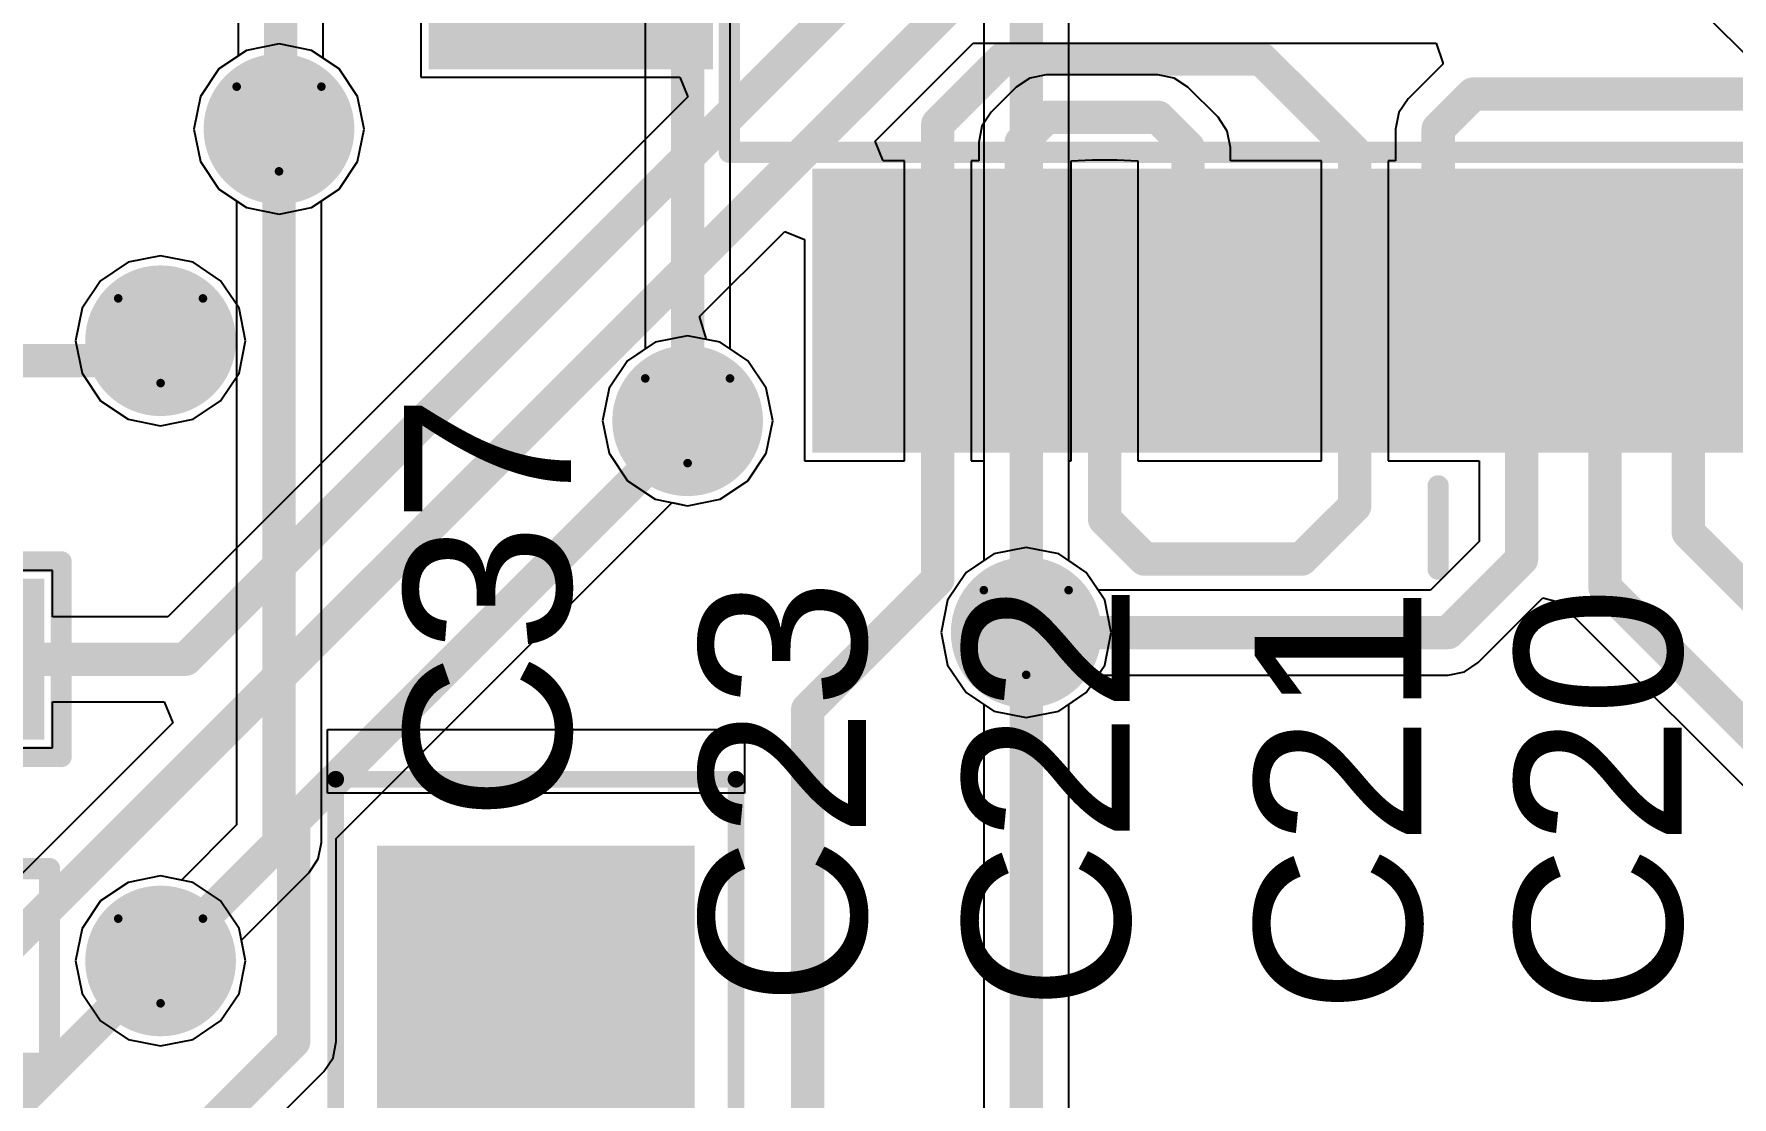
# Model space of a CAD drawing. Header units: inches. Extents: x -3 to 423, y -3 to 110.
# Drawn here: x 34.84 to 45.02, y 4.37 to 10.75 of the extents above; entities that cross this region are included whole.
import ezdxf

# ---------------------------------------------------------------- set-up
doc = ezdxf.new("R2010")
doc.units = ezdxf.units.IN
for name, color, linetype in [('Bottom Layer', 5, 'Continuous'), ('Bottom Solder', 6, 'Continuous'), ('Drill Drawing', 1, 'Continuous'), ('Mechanical 16', 56, 'Continuous'), ('Mechanical 6', 56, 'Continuous'), ('Mid Layer', 16, 'Continuous'), ('Mid Layer 2', 76, 'Continuous'), ('Top Layer', 1, 'Continuous'), ('Top Overlay', 2, 'Continuous'), ('Top Paste', 8, 'Continuous'), ('Top Solder', 216, 'Continuous'), ('Via Holes', 16, 'Continuous')]:
    doc.layers.add(name, color=color, linetype=linetype)
doc.styles.add('Arial', font='', dxfattribs={"height": 0.2})
doc.styles.get('Arial').set_extended_font_data('Arial')

msp = doc.modelspace()

# ---------------------------------------------------------------- hatches: boundary and pattern name
at = {"layer": 'Bottom Layer'}
h = msp.add_hatch(color=5, dxfattribs=at)
edge = h.paths.add_edge_path()
edge.add_arc((36.31, 10.18), 0.35, 0, 360)
h = msp.add_hatch(color=5, dxfattribs=at)
edge = h.paths.add_edge_path()
edge.add_arc((35.6, 8.91), 0.35, 0, 360)
h = msp.add_hatch(color=5, dxfattribs=at)
edge = h.paths.add_edge_path()
edge.add_arc((38.76, 8.43), 0.35, 0, 360)
h = msp.add_hatch(color=5, dxfattribs=at)
edge = h.paths.add_edge_path()
edge.add_arc((40.79, 7.16), 0.35, 0, 360)
h = msp.add_hatch(color=5, dxfattribs=at)
edge = h.paths.add_edge_path()
edge.add_arc((35.6, 5.19), 0.35, 0, 360)
at = {"layer": 'Bottom Solder'}
h = msp.add_hatch(color=6, dxfattribs=at)
edge = h.paths.add_edge_path()
edge.add_arc((36.31, 10.18), 0.452, 0, 360)
h = msp.add_hatch(color=6, dxfattribs=at)
edge = h.paths.add_edge_path()
edge.add_arc((35.6, 8.91), 0.452, 0, 360)
h = msp.add_hatch(color=6, dxfattribs=at)
edge = h.paths.add_edge_path()
edge.add_arc((38.76, 8.43), 0.452, 0, 360)
h = msp.add_hatch(color=6, dxfattribs=at)
edge = h.paths.add_edge_path()
edge.add_arc((40.79, 7.16), 0.452, 0, 360)
h = msp.add_hatch(color=6, dxfattribs=at)
edge = h.paths.add_edge_path()
edge.add_arc((35.6, 5.19), 0.452, 0, 360)
at = {"layer": 'Mid Layer'}
h = msp.add_hatch(color=16, dxfattribs=at)
edge = h.paths.add_edge_path()
edge.add_arc((36.31, 10.18), 0.35, 0, 360)
h = msp.add_hatch(color=16, dxfattribs=at)
edge = h.paths.add_edge_path()
edge.add_arc((35.6, 8.91), 0.35, 0, 360)
h = msp.add_hatch(color=16, dxfattribs=at)
edge = h.paths.add_edge_path()
edge.add_arc((38.76, 8.43), 0.35, 0, 360)
h = msp.add_hatch(color=16, dxfattribs=at)
edge = h.paths.add_edge_path()
edge.add_arc((40.79, 7.16), 0.35, 0, 360)
h = msp.add_hatch(color=16, dxfattribs=at)
edge = h.paths.add_edge_path()
edge.add_arc((35.6, 5.19), 0.35, 0, 360)
at = {"layer": 'Mid Layer 2'}
h = msp.add_hatch(color=76, dxfattribs=at)
edge = h.paths.add_edge_path()
edge.add_arc((36.31, 10.18), 0.35, 0, 360)
h = msp.add_hatch(color=76, dxfattribs=at)
edge = h.paths.add_edge_path()
edge.add_arc((35.6, 8.91), 0.35, 0, 360)
h = msp.add_hatch(color=76, dxfattribs=at)
edge = h.paths.add_edge_path()
edge.add_arc((38.76, 8.43), 0.35, 0, 360)
h = msp.add_hatch(color=76, dxfattribs=at)
edge = h.paths.add_edge_path()
edge.add_arc((40.79, 7.16), 0.35, 0, 360)
h = msp.add_hatch(color=76, dxfattribs=at)
edge = h.paths.add_edge_path()
edge.add_arc((35.6, 5.19), 0.35, 0, 360)
at = {"layer": 'Top Layer'}
for points in [[(37.31, 10.94), (38.81, 10.94), (38.81, 10.64), (37.31, 10.64)], [(39.61, 8.34), (39.61, 9.84), (39.91, 9.84), (39.91, 8.34)], [(40.11, 8.34), (40.11, 9.84), (40.41, 9.84), (40.41, 8.34)], [(40.61, 8.34), (40.61, 9.84), (40.91, 9.84), (40.91, 8.34)], [(41.11, 8.34), (41.11, 9.84), (41.41, 9.84), (41.41, 8.34)], [(41.61, 8.34), (41.61, 9.84), (41.91, 9.84), (41.91, 8.34)], [(42.11, 8.34), (42.11, 9.84), (42.41, 9.84), (42.41, 8.34)], [(42.61, 8.34), (42.61, 9.84), (42.91, 9.84), (42.91, 8.34)], [(43.11, 8.34), (43.11, 9.84), (43.41, 9.84), (43.41, 8.34)], [(43.61, 8.34), (43.61, 9.84), (43.91, 9.84), (43.91, 8.34)], [(44.11, 8.34), (44.11, 9.84), (44.41, 9.84), (44.41, 8.34)], [(44.61, 8.34), (44.61, 9.84), (44.91, 9.84), (44.91, 8.34)], [(37, 4.38), (37, 5.78), (38.7, 5.78), (38.7, 4.38)]]:
    msp.add_hatch(color=1, dxfattribs=at).paths.add_polyline_path(points)
h = msp.add_hatch(color=1, dxfattribs=at)
edge = h.paths.add_edge_path()
edge.add_arc((36.31, 10.18), 0.35, 0, 360)
h = msp.add_hatch(color=1, dxfattribs=at)
edge = h.paths.add_edge_path()
edge.add_arc((35.6, 8.91), 0.35, 0, 360)
h = msp.add_hatch(color=1, dxfattribs=at)
edge = h.paths.add_edge_path()
edge.add_arc((38.76, 8.43), 0.35, 0, 360)
h = msp.add_hatch(color=1, dxfattribs=at)
edge = h.paths.add_edge_path()
edge.add_arc((40.79, 7.16), 0.35, 0, 360)
h = msp.add_hatch(color=1, dxfattribs=at)
edge = h.paths.add_edge_path()
edge.add_arc((35.6, 5.19), 0.35, 0, 360)
at = {"layer": 'Top Paste'}
for points in [[(37.31, 10.94), (38.81, 10.94), (38.81, 10.64), (37.31, 10.64)], [(39.61, 8.34), (39.61, 9.84), (39.91, 9.84), (39.91, 8.34)], [(40.11, 8.34), (40.11, 9.84), (40.41, 9.84), (40.41, 8.34)], [(40.61, 8.34), (40.61, 9.84), (40.91, 9.84), (40.91, 8.34)], [(41.11, 8.34), (41.11, 9.84), (41.41, 9.84), (41.41, 8.34)], [(41.61, 8.34), (41.61, 9.84), (41.91, 9.84), (41.91, 8.34)], [(42.11, 8.34), (42.11, 9.84), (42.41, 9.84), (42.41, 8.34)], [(42.61, 8.34), (42.61, 9.84), (42.91, 9.84), (42.91, 8.34)], [(43.11, 8.34), (43.11, 9.84), (43.41, 9.84), (43.41, 8.34)], [(43.61, 8.34), (43.61, 9.84), (43.91, 9.84), (43.91, 8.34)], [(44.11, 8.34), (44.11, 9.84), (44.41, 9.84), (44.41, 8.34)], [(44.61, 8.34), (44.61, 9.84), (44.91, 9.84), (44.91, 8.34)], [(37, 4.38), (37, 5.78), (38.7, 5.78), (38.7, 4.38)]]:
    msp.add_hatch(color=8, dxfattribs=at).paths.add_polyline_path(points)
at = {"layer": 'Top Solder'}
for points in [[(37.208, 11.042), (38.912, 11.042), (38.912, 10.538), (37.208, 10.538)], [(39.508, 8.238), (39.508, 9.942), (40.012, 9.942), (40.012, 8.238)], [(40.008, 8.238), (40.008, 9.942), (40.512, 9.942), (40.512, 8.238)], [(40.508, 8.238), (40.508, 9.942), (41.012, 9.942), (41.012, 8.238)], [(41.008, 8.238), (41.008, 9.942), (41.512, 9.942), (41.512, 8.238)], [(41.508, 8.238), (41.508, 9.942), (42.012, 9.942), (42.012, 8.238)], [(42.008, 8.238), (42.008, 9.942), (42.512, 9.942), (42.512, 8.238)], [(42.508, 8.238), (42.508, 9.942), (43.012, 9.942), (43.012, 8.238)], [(43.008, 8.238), (43.008, 9.942), (43.512, 9.942), (43.512, 8.238)], [(43.508, 8.238), (43.508, 9.942), (44.012, 9.942), (44.012, 8.238)], [(44.008, 8.238), (44.008, 9.942), (44.512, 9.942), (44.512, 8.238)], [(44.508, 8.238), (44.508, 9.942), (45.012, 9.942), (45.012, 8.238)], [(45.008, 8.238), (45.008, 9.942), (45.512, 9.942), (45.512, 8.238)], [(33.937, 7.483), (34.903, 7.483), (34.903, 6.517), (33.937, 6.517)], [(36.898, 4.278), (36.898, 5.882), (38.802, 5.882), (38.802, 4.278)]]:
    msp.add_hatch(color=216, dxfattribs=at).paths.add_polyline_path(points)
h = msp.add_hatch(color=216, dxfattribs=at)
edge = h.paths.add_edge_path()
edge.add_arc((36.31, 10.18), 0.452, 0, 360)
h = msp.add_hatch(color=216, dxfattribs=at)
edge = h.paths.add_edge_path()
edge.add_arc((35.6, 8.91), 0.452, 0, 360)
h = msp.add_hatch(color=216, dxfattribs=at)
edge = h.paths.add_edge_path()
edge.add_arc((38.76, 8.43), 0.452, 0, 360)
h = msp.add_hatch(color=216, dxfattribs=at)
edge = h.paths.add_edge_path()
edge.add_arc((40.79, 7.16), 0.452, 0, 360)
h = msp.add_hatch(color=216, dxfattribs=at)
edge = h.paths.add_edge_path()
edge.add_arc((35.6, 5.19), 0.452, 0, 360)
at = {"layer": 'Via Holes'}
h = msp.add_hatch(color=7, dxfattribs=at)
edge = h.paths.add_edge_path()
edge.add_arc((36.31, 10.18), 0.25, 0, 360)
h = msp.add_hatch(color=7, dxfattribs=at)
edge = h.paths.add_edge_path()
edge.add_arc((35.6, 8.91), 0.25, 0, 360)
h = msp.add_hatch(color=7, dxfattribs=at)
edge = h.paths.add_edge_path()
edge.add_arc((38.76, 8.43), 0.25, 0, 360)
h = msp.add_hatch(color=7, dxfattribs=at)
edge = h.paths.add_edge_path()
edge.add_arc((40.79, 7.16), 0.25, 0, 360)
h = msp.add_hatch(color=7, dxfattribs=at)
edge = h.paths.add_edge_path()
edge.add_arc((35.6, 5.19), 0.25, 0, 360)

# ---------------------------------------------------------------- linework, layer by layer
at = {"layer": 'Bottom Layer'}
for p, q in [((40.535, 12.419), (40.535, 7.591)), ((41.045, 7.591), (41.045, 12.419)), ((38.505, 12.23), (38.505, 8.861)), ((39.015, 8.861), (39.015, 12.124)), ((36.115, 10.651), (35.95, 10.541)), ((36.31, 10.69), (36.115, 10.651)), ((36.505, 10.651), (36.31, 10.69)), ((36.67, 10.541), (36.505, 10.651)), ((35.95, 10.541), (35.839, 10.375)), ((36.781, 10.375), (36.67, 10.541)), ((35.839, 10.375), (35.8, 10.18)), ((36.82, 10.18), (36.781, 10.375)), ((35.8, 10.18), (35.839, 9.985)), ((36.781, 9.985), (36.82, 10.18)), ((35.839, 9.985), (35.95, 9.82)), ((36.67, 9.82), (36.781, 9.985)), ((35.95, 9.82), (36.055, 9.749)), ((36.565, 9.749), (36.67, 9.82)), ((36.055, 9.749), (36.055, 6.006)), ((36.565, 5.9), (36.565, 9.749)), ((38.505, 8.861), (38.4, 8.79)), ((39.12, 8.79), (39.015, 8.861)), ((38.4, 8.79), (38.289, 8.625)), ((39.231, 8.625), (39.12, 8.79)), ((38.289, 8.625), (38.25, 8.43)), ((39.27, 8.43), (39.231, 8.625)), ((38.25, 8.43), (38.289, 8.235)), ((39.231, 8.235), (39.27, 8.43)), ((38.289, 8.235), (38.4, 8.07)), ((39.12, 8.07), (39.231, 8.235)), ((38.4, 8.07), (38.565, 7.959)), ((38.955, 7.959), (39.12, 8.07)), ((38.565, 7.959), (38.76, 7.92)), ((38.76, 7.92), (38.955, 7.959)), ((40.535, 7.591), (40.43, 7.52)), ((41.15, 7.52), (41.045, 7.591)), ((40.43, 7.52), (40.319, 7.355)), ((41.261, 7.355), (41.15, 7.52)), ((40.319, 7.355), (40.28, 7.16)), ((41.3, 7.16), (41.261, 7.355)), ((40.28, 7.16), (40.319, 6.965)), ((41.261, 6.965), (41.3, 7.16)), ((40.319, 6.965), (40.43, 6.8)), ((41.15, 6.8), (41.261, 6.965)), ((40.43, 6.8), (40.535, 6.729)), ((40.535, 6.729), (40.535, 3.206)), ((41.045, 6.729), (41.15, 6.8)), ((41.045, 3.1), (41.045, 6.729)), ((36.055, 6.006), (35.725, 5.675)), ((36.545, 5.802), (36.565, 5.9)), ((36.085, 5.315), (36.49, 5.72)), ((36.49, 5.72), (36.545, 5.802)), ((35.405, 5.661), (35.24, 5.55)), ((35.6, 5.7), (35.405, 5.661)), ((35.725, 5.675), (35.6, 5.7)), ((35.24, 5.55), (35.129, 5.385)), ((35.129, 5.385), (35.09, 5.19)), ((36.11, 5.19), (36.085, 5.315)), ((35.09, 5.19), (35.129, 4.995)), ((36.071, 4.995), (36.11, 5.19)), ((35.129, 4.995), (35.24, 4.83)), ((35.96, 4.83), (36.071, 4.995)), ((35.24, 4.83), (35.405, 4.719)), ((35.795, 4.719), (35.96, 4.83)), ((35.405, 4.719), (35.6, 4.68)), ((35.6, 4.68), (35.795, 4.719))]:
    msp.add_line(p, q, dxfattribs=at)
at = {"layer": 'Bottom Layer', "const_width": 0.2}
for points in [[(40.79, 7.16), (40.79, 12.85)], [(38.76, 8.43), (38.76, 12.23)], [(36.31, 5.9), (36.31, 10.18)], [(40.79, 3.1), (40.79, 7.16)], [(35.6, 5.19), (36.31, 5.9)]]:
    msp.add_lwpolyline(points, dxfattribs=at)
at = {"layer": 'Bottom Layer', "const_width": 0.1}
for points in [[(36.26, 10.18, 1), (36.36, 10.18, 1)], [(38.71, 8.43, 1), (38.81, 8.43, 1)], [(40.74, 7.16, 1), (40.84, 7.16, 1)], [(40.74, 7.16, 1), (40.84, 7.16, 1)], [(36.26, 5.9, 1), (36.36, 5.9, 1)], [(36.26, 5.9, 1), (36.36, 5.9, 1)], [(35.55, 5.19, 1), (35.65, 5.19, 1)]]:
    msp.add_lwpolyline(points, format="xyb", close=True, dxfattribs=at)
at = {"layer": 'Drill Drawing', "const_width": 0.0508}
for points in [[(36.056, 10.434), (36.564, 10.434)], [(36.056, 10.434), (36.31, 9.926)], [(36.31, 9.926), (36.564, 10.434)], [(35.346, 9.164), (35.854, 9.164)], [(35.346, 9.164), (35.6, 8.656)], [(35.6, 8.656), (35.854, 9.164)], [(38.506, 8.684), (39.014, 8.684)], [(38.506, 8.684), (38.76, 8.176)], [(38.76, 8.176), (39.014, 8.684)], [(40.536, 7.414), (41.044, 7.414)], [(40.536, 7.414), (40.79, 6.906)], [(40.79, 6.906), (41.044, 7.414)], [(35.346, 5.444), (35.854, 5.444)], [(35.346, 5.444), (35.6, 4.936)], [(35.6, 4.936), (35.854, 5.444)]]:
    msp.add_lwpolyline(points, dxfattribs=at)
at = {"layer": 'Drill Drawing', "const_width": 0.0254}
for points in [[(36.043, 10.434, 1), (36.069, 10.434, 1)], [(36.043, 10.434, 1), (36.069, 10.434, 1)], [(36.551, 10.434, 1), (36.577, 10.434, 1)], [(36.551, 10.434, 1), (36.577, 10.434, 1)], [(36.297, 9.926, 1), (36.323, 9.926, 1)], [(36.297, 9.926, 1), (36.323, 9.926, 1)], [(35.333, 9.164, 1), (35.359, 9.164, 1)], [(35.333, 9.164, 1), (35.359, 9.164, 1)], [(35.841, 9.164, 1), (35.867, 9.164, 1)], [(35.841, 9.164, 1), (35.867, 9.164, 1)], [(35.587, 8.656, 1), (35.613, 8.656, 1)], [(35.587, 8.656, 1), (35.613, 8.656, 1)], [(38.493, 8.684, 1), (38.519, 8.684, 1)], [(38.493, 8.684, 1), (38.519, 8.684, 1)], [(39.001, 8.684, 1), (39.027, 8.684, 1)], [(39.001, 8.684, 1), (39.027, 8.684, 1)], [(38.747, 8.176, 1), (38.773, 8.176, 1)], [(38.747, 8.176, 1), (38.773, 8.176, 1)], [(40.523, 7.414, 1), (40.549, 7.414, 1)], [(40.523, 7.414, 1), (40.549, 7.414, 1)], [(41.031, 7.414, 1), (41.057, 7.414, 1)], [(41.031, 7.414, 1), (41.057, 7.414, 1)], [(40.777, 6.906, 1), (40.803, 6.906, 1)], [(40.777, 6.906, 1), (40.803, 6.906, 1)], [(35.333, 5.444, 1), (35.359, 5.444, 1)], [(35.333, 5.444, 1), (35.359, 5.444, 1)], [(35.841, 5.444, 1), (35.867, 5.444, 1)], [(35.841, 5.444, 1), (35.867, 5.444, 1)], [(35.587, 4.936, 1), (35.613, 4.936, 1)], [(35.587, 4.936, 1), (35.613, 4.936, 1)]]:
    msp.add_lwpolyline(points, format="xyb", close=True, dxfattribs=at)
at = {"layer": 'Mechanical 16'}
for p, q in [((36.6, 6.197), (36.6, 6.578)), ((36.6, 6.578), (39.1, 6.578)), ((39.1, 6.578), (39.1, 6.197)), ((39.1, 6.197), (36.6, 6.197))]:
    msp.add_line(p, q, dxfattribs=at)
for points, const_width in [([(39.01, 10.04), (39.01, 17.04)], 0.127), ([(39.01, 10.04), (46.01, 10.04)], 0.127), ([(36.65, 6.28), (39.05, 6.28)], 0.1), ([(36.65, 0.78), (36.65, 6.28)], 0.1), ([(39.05, 0.78), (39.05, 6.28)], 0.1)]:
    msp.add_lwpolyline(points, dxfattribs=dict(at, const_width=const_width))
for points, const_width in [([(38.978, 10.04, 1), (39.042, 10.04, 1)], 0.0635), ([(38.978, 10.04, 1), (39.042, 10.04, 1)], 0.0635), ([(36.625, 6.28, 1), (36.675, 6.28, 1)], 0.05), ([(36.625, 6.28, 1), (36.675, 6.28, 1)], 0.05), ([(39.025, 6.28, 1), (39.075, 6.28, 1)], 0.05), ([(39.025, 6.28, 1), (39.075, 6.28, 1)], 0.05)]:
    msp.add_lwpolyline(points, format="xyb", close=True, dxfattribs=dict(at, const_width=const_width))
at = {"layer": 'Mechanical 6', "const_width": 0.127}
for points in [[(40.76, 7.79), (40.76, 8.04)], [(43.26, 7.54), (43.26, 8.04)]]:
    msp.add_lwpolyline(points, dxfattribs=at)
at = {"layer": 'Mechanical 6', "const_width": 0.0635}
for points in [[(40.728, 8.04, 1), (40.792, 8.04, 1)], [(43.228, 8.04, 1), (43.292, 8.04, 1)], [(40.728, 7.79, 1), (40.792, 7.79, 1)], [(43.228, 7.54, 1), (43.292, 7.54, 1)]]:
    msp.add_lwpolyline(points, format="xyb", close=True, dxfattribs=at)
at = {"layer": 'Mid Layer'}
for p, q in [((36.115, 10.651), (35.95, 10.541)), ((36.31, 10.69), (36.115, 10.651)), ((36.505, 10.651), (36.31, 10.69)), ((36.67, 10.541), (36.505, 10.651)), ((35.95, 10.541), (35.839, 10.375)), ((36.781, 10.375), (36.67, 10.541)), ((35.839, 10.375), (35.8, 10.18)), ((36.82, 10.18), (36.781, 10.375)), ((35.8, 10.18), (35.839, 9.985)), ((36.781, 9.985), (36.82, 10.18)), ((35.839, 9.985), (35.95, 9.82)), ((36.67, 9.82), (36.781, 9.985)), ((35.95, 9.82), (36.115, 9.709)), ((36.505, 9.709), (36.67, 9.82)), ((36.115, 9.709), (36.31, 9.67)), ((36.31, 9.67), (36.505, 9.709)), ((38.565, 8.901), (38.4, 8.79)), ((38.76, 8.94), (38.565, 8.901)), ((38.955, 8.901), (38.76, 8.94)), ((39.12, 8.79), (38.955, 8.901)), ((38.4, 8.79), (38.289, 8.625)), ((39.231, 8.625), (39.12, 8.79)), ((38.289, 8.625), (38.25, 8.43)), ((39.27, 8.43), (39.231, 8.625)), ((38.25, 8.43), (38.289, 8.235)), ((39.231, 8.235), (39.27, 8.43)), ((38.289, 8.235), (38.4, 8.07)), ((39.12, 8.07), (39.231, 8.235)), ((38.4, 8.07), (38.565, 7.959)), ((38.955, 7.959), (39.12, 8.07)), ((38.565, 7.959), (38.76, 7.92)), ((38.76, 7.92), (38.955, 7.959)), ((40.79, 7.67), (40.595, 7.631)), ((40.985, 7.631), (40.79, 7.67)), ((40.595, 7.631), (40.43, 7.52)), ((41.15, 7.52), (40.985, 7.631)), ((40.43, 7.52), (40.319, 7.355)), ((41.261, 7.355), (41.15, 7.52)), ((40.319, 7.355), (40.28, 7.16)), ((41.3, 7.16), (41.261, 7.355)), ((40.28, 7.16), (40.319, 6.965)), ((41.261, 6.965), (41.3, 7.16)), ((40.319, 6.965), (40.43, 6.8)), ((41.15, 6.8), (41.261, 6.965)), ((40.43, 6.8), (40.595, 6.689)), ((40.985, 6.689), (41.15, 6.8)), ((40.595, 6.689), (40.79, 6.65)), ((40.79, 6.65), (40.985, 6.689)), ((35.405, 5.661), (35.24, 5.55)), ((35.6, 5.7), (35.405, 5.661)), ((35.795, 5.661), (35.6, 5.7)), ((35.96, 5.55), (35.795, 5.661)), ((35.24, 5.55), (35.129, 5.385)), ((36.071, 5.385), (35.96, 5.55)), ((35.129, 5.385), (35.09, 5.19)), ((36.11, 5.19), (36.071, 5.385)), ((35.09, 5.19), (35.129, 4.995)), ((36.071, 4.995), (36.11, 5.19)), ((35.129, 4.995), (35.24, 4.83)), ((35.96, 4.83), (36.071, 4.995)), ((35.24, 4.83), (35.405, 4.719)), ((35.795, 4.719), (35.96, 4.83)), ((35.405, 4.719), (35.6, 4.68)), ((35.6, 4.68), (35.795, 4.719))]:
    msp.add_line(p, q, dxfattribs=at)
at = {"layer": 'Mid Layer 2'}
for p, q in [((38.82, 16.908), (46.345, 9.383)), ((36.115, 10.651), (35.95, 10.541)), ((36.31, 10.69), (36.115, 10.651)), ((36.505, 10.651), (36.31, 10.69)), ((36.67, 10.541), (36.505, 10.651)), ((35.95, 10.541), (35.839, 10.375)), ((36.781, 10.375), (36.67, 10.541)), ((35.839, 10.375), (35.8, 10.18)), ((36.82, 10.18), (36.781, 10.375)), ((35.8, 10.18), (35.839, 9.985)), ((36.781, 9.985), (36.82, 10.18)), ((35.839, 9.985), (35.95, 9.82)), ((36.67, 9.82), (36.781, 9.985)), ((35.95, 9.82), (36.115, 9.709)), ((36.505, 9.709), (36.67, 9.82)), ((36.115, 9.709), (36.31, 9.67)), ((36.31, 9.67), (36.505, 9.709)), ((35.405, 9.381), (35.24, 9.27)), ((35.6, 9.42), (35.405, 9.381)), ((35.795, 9.381), (35.6, 9.42)), ((35.96, 9.27), (35.795, 9.381)), ((35.24, 9.27), (35.129, 9.105)), ((36.071, 9.105), (35.96, 9.27)), ((35.129, 9.105), (35.09, 8.91)), ((36.11, 8.91), (36.071, 9.105)), ((35.09, 8.91), (35.129, 8.715)), ((36.071, 8.715), (36.11, 8.91)), ((38.565, 8.901), (38.4, 8.79)), ((38.76, 8.94), (38.565, 8.901)), ((38.955, 8.901), (38.76, 8.94)), ((39.12, 8.79), (38.955, 8.901)), ((38.4, 8.79), (38.289, 8.625)), ((39.231, 8.625), (39.12, 8.79)), ((35.129, 8.715), (35.24, 8.55)), ((35.96, 8.55), (36.071, 8.715)), ((38.289, 8.625), (38.25, 8.43)), ((39.27, 8.43), (39.231, 8.625)), ((35.24, 8.55), (35.405, 8.439)), ((35.795, 8.439), (35.96, 8.55)), ((35.405, 8.439), (35.6, 8.4)), ((35.6, 8.4), (35.795, 8.439)), ((38.25, 8.43), (38.289, 8.235)), ((39.231, 8.235), (39.27, 8.43)), ((38.289, 8.235), (38.4, 8.07)), ((39.12, 8.07), (39.231, 8.235)), ((38.4, 8.07), (38.565, 7.959)), ((38.955, 7.959), (39.12, 8.07)), ((38.565, 7.959), (38.76, 7.92)), ((38.76, 7.92), (38.955, 7.959)), ((35.405, 5.661), (35.24, 5.55)), ((35.6, 5.7), (35.405, 5.661)), ((35.795, 5.661), (35.6, 5.7)), ((35.96, 5.55), (35.795, 5.661)), ((35.24, 5.55), (35.129, 5.385)), ((36.071, 5.385), (35.96, 5.55)), ((35.129, 5.385), (35.09, 5.19)), ((36.11, 5.19), (36.071, 5.385)), ((35.09, 5.19), (35.129, 4.995)), ((36.071, 4.995), (36.11, 5.19)), ((35.129, 4.995), (35.24, 4.83)), ((35.96, 4.83), (36.071, 4.995)), ((35.24, 4.83), (35.405, 4.719)), ((35.795, 4.719), (35.96, 4.83)), ((35.405, 4.719), (35.6, 4.68)), ((35.6, 4.68), (35.795, 4.719))]:
    msp.add_line(p, q, dxfattribs=at)
at = {"layer": 'Top Layer'}
for p, q in [((37.16, 11.44), (37.16, 10.49)), ((36.065, 11.14), (36.065, 10.618)), ((36.575, 10.604), (36.575, 11.034)), ((39.884, 10.107), (40.472, 10.695)), ((40.472, 10.695), (43.248, 10.695)), ((43.248, 10.695), (43.287, 10.577)), ((36.065, 10.618), (35.95, 10.541)), ((36.67, 10.541), (36.575, 10.604)), ((35.95, 10.541), (35.839, 10.375)), ((36.781, 10.375), (36.67, 10.541)), ((37.16, 10.49), (38.714, 10.49)), ((38.714, 10.49), (38.762, 10.373)), ((40.91, 10.505), (40.812, 10.485)), ((41.58, 10.505), (40.91, 10.505)), ((41.678, 10.485), (41.58, 10.505)), ((43.288, 10.568), (43.08, 10.36)), ((43.287, 10.577), (43.288, 10.568)), ((40.73, 10.43), (40.58, 10.28)), ((40.812, 10.485), (40.73, 10.43)), ((41.76, 10.43), (41.678, 10.485)), ((41.94, 10.25), (41.76, 10.43)), ((38.762, 10.373), (35.644, 7.255)), ((35.839, 10.375), (35.8, 10.18)), ((36.82, 10.18), (36.781, 10.375)), ((43.08, 10.36), (43.025, 10.278)), ((40.524, 10.197), (40.505, 10.1)), ((40.58, 10.28), (40.524, 10.197)), ((41.995, 10.168), (41.94, 10.25)), ((43.025, 10.278), (43.005, 10.18)), ((35.8, 10.18), (35.839, 9.985)), ((36.781, 9.985), (36.82, 10.18)), ((39.933, 9.99), (39.884, 10.107)), ((40.505, 10.1), (40.505, 9.99)), ((42.015, 10.07), (41.995, 10.168)), ((43.005, 10.18), (43.005, 9.99)), ((35.839, 9.985), (35.95, 9.82)), ((36.67, 9.82), (36.781, 9.985)), ((40.06, 9.99), (39.933, 9.99)), ((40.06, 8.19), (40.06, 9.99)), ((40.505, 9.99), (40.46, 9.99)), ((40.46, 9.99), (40.46, 8.19)), ((41.06, 9.99), (41.185, 9.995)), ((41.06, 8.19), (41.06, 9.99)), ((41.185, 9.995), (41.335, 9.995)), ((41.335, 9.995), (41.46, 9.99)), ((41.46, 9.99), (41.46, 8.19)), ((42.015, 9.99), (42.015, 10.07)), ((42.56, 9.99), (42.015, 9.99)), ((42.56, 8.19), (42.56, 9.99)), ((43.005, 9.99), (42.96, 9.99)), ((42.96, 9.99), (42.96, 8.19)), ((35.95, 9.82), (36.115, 9.709)), ((36.505, 9.709), (36.67, 9.82)), ((36.115, 9.709), (36.31, 9.67)), ((36.31, 9.67), (36.505, 9.709)), ((38.832, 9.055), (39.343, 9.566)), ((39.343, 9.566), (39.46, 9.517)), ((39.46, 9.517), (39.46, 8.19)), ((38.874, 8.917), (38.832, 9.055)), ((38.955, 8.901), (38.874, 8.917)), ((39.12, 8.79), (38.955, 8.901)), ((39.231, 8.625), (39.12, 8.79)), ((39.27, 8.43), (39.231, 8.625)), ((39.231, 8.235), (39.27, 8.43)), ((39.12, 8.07), (39.231, 8.235)), ((39.46, 8.19), (40.06, 8.19)), ((40.46, 8.19), (40.535, 8.19)), ((40.535, 8.19), (40.535, 7.591)), ((41.045, 7.591), (41.045, 8.19)), ((41.045, 8.19), (41.06, 8.19)), ((41.46, 8.19), (42.56, 8.19)), ((42.96, 8.19), (43.505, 8.19)), ((43.505, 8.19), (43.505, 7.706)), ((38.955, 7.959), (39.12, 8.07)), ((38.76, 7.92), (38.955, 7.959)), ((36.653, 5.924), (38.668, 7.939)), ((38.668, 7.939), (38.76, 7.92)), ((43.505, 7.706), (43.214, 7.415)), ((40.535, 7.591), (40.43, 7.52)), ((41.15, 7.52), (41.045, 7.591)), ((34.951, 7.531), (33.889, 7.531)), ((34.951, 7.255), (34.951, 7.531)), ((40.43, 7.52), (40.319, 7.355)), ((41.221, 7.415), (41.15, 7.52)), ((40.319, 7.355), (40.28, 7.16)), ((43.214, 7.415), (41.221, 7.415)), ((43.5, 6.98), (43.888, 7.368)), ((43.888, 7.368), (44.025, 7.332)), ((44.025, 7.332), (44.08, 7.25)), ((35.644, 7.255), (34.951, 7.255)), ((44.08, 7.25), (46.992, 4.338)), ((40.28, 7.16), (40.319, 6.965)), ((40.319, 6.965), (40.43, 6.8)), ((43.32, 6.905), (43.418, 6.925)), ((43.418, 6.925), (43.5, 6.98)), ((41.15, 6.8), (41.221, 6.905)), ((41.221, 6.905), (43.32, 6.905)), ((34.951, 6.469), (34.951, 6.745)), ((34.951, 6.745), (35.621, 6.745)), ((35.621, 6.745), (35.674, 6.618)), ((40.43, 6.8), (40.595, 6.689)), ((40.985, 6.689), (41.15, 6.8)), ((35.674, 6.618), (34.747, 5.691)), ((40.595, 6.689), (40.79, 6.65)), ((40.79, 6.65), (40.985, 6.689)), ((33.889, 6.469), (34.951, 6.469)), ((36.653, 4.707), (36.653, 5.924)), ((36.634, 4.609), (36.653, 4.707)), ((36.579, 4.527), (36.634, 4.609)), ((35.862, 3.811), (36.579, 4.527))]:
    msp.add_line(p, q, dxfattribs=at)
at = {"layer": 'Top Layer', "const_width": 0.2}
for points in [[(35.75, 7), (40.54, 11.79)], [(36.32, 10.19), (36.32, 11.14)], [(34.576, 5.16), (40.366, 10.95)], [(40.26, 10.21), (40.65, 10.6)], [(40.65, 10.6), (42.2, 10.6)], [(42.2, 10.6), (42.76, 10.04)], [(43.26, 10.18), (43.47, 10.39)], [(43.47, 10.39), (45.81, 10.39)], [(36.31, 10.18), (36.32, 10.19)], [(40.26, 9.09), (40.26, 10.21)], [(40.76, 10.1), (40.91, 10.25)], [(40.91, 10.25), (41.58, 10.25)], [(41.58, 10.25), (41.76, 10.07)], [(40.76, 9.09), (40.76, 10.1)], [(43.26, 9.09), (43.26, 10.18)], [(41.76, 9.09), (41.76, 10.07)], [(42.76, 9.09), (42.76, 10.04)], [(40.26, 7.479), (40.26, 9.09)], [(40.76, 9.09), (40.79, 9.06)], [(41.26, 7.84), (41.26, 9.09)], [(42.76, 7.92), (42.76, 9.09)], [(43.76, 7.6), (43.76, 9.09)], [(44.26, 7.43), (44.26, 9.09)], [(44.76, 7.76), (44.76, 9.09)], [(40.79, 7.16), (40.79, 9.06)], [(35.48, 8.79), (35.6, 8.91)], [(33.807, 8.79), (35.48, 8.79)], [(36.398, 6.029), (38.76, 8.391)], [(38.76, 8.391), (38.76, 8.43)], [(42.44, 7.6), (42.76, 7.92)], [(41.26, 7.84), (41.5, 7.6)], [(44.76, 7.76), (48.74, 3.78)], [(41.5, 7.6), (42.44, 7.6)], [(43.32, 7.16), (43.76, 7.6)], [(39.48, 6.699), (40.26, 7.479)], [(44.26, 7.43), (47.27, 4.42)], [(40.79, 7.16), (43.32, 7.16)], [(34.42, 7), (35.75, 7)], [(39.48, 3.72), (39.48, 6.699)], [(36.398, 4.707), (36.398, 6.029)], [(34.05, 3.64), (35.6, 5.19)], [(37.85, 3.703), (37.85, 5.08)], [(35.331, 3.64), (36.398, 4.707)]]:
    msp.add_lwpolyline(points, dxfattribs=at)
at = {"layer": 'Top Layer', "const_width": 0.1}
for points in [[(40.6, 10.6, 1), (40.7, 10.6, 1)], [(40.6, 10.6, 1), (40.7, 10.6, 1)], [(42.15, 10.6, 1), (42.25, 10.6, 1)], [(42.15, 10.6, 1), (42.25, 10.6, 1)], [(43.42, 10.39, 1), (43.52, 10.39, 1)], [(43.42, 10.39, 1), (43.52, 10.39, 1)], [(36.27, 10.19, 1), (36.37, 10.19, 1)], [(36.27, 10.19, 1), (36.37, 10.19, 1)], [(40.21, 10.21, 1), (40.31, 10.21, 1)], [(40.21, 10.21, 1), (40.31, 10.21, 1)], [(40.86, 10.25, 1), (40.96, 10.25, 1)], [(40.86, 10.25, 1), (40.96, 10.25, 1)], [(41.53, 10.25, 1), (41.63, 10.25, 1)], [(41.53, 10.25, 1), (41.63, 10.25, 1)], [(36.26, 10.18, 1), (36.36, 10.18, 1)], [(40.71, 10.1, 1), (40.81, 10.1, 1)], [(40.71, 10.1, 1), (40.81, 10.1, 1)], [(43.21, 10.18, 1), (43.31, 10.18, 1)], [(43.21, 10.18, 1), (43.31, 10.18, 1)], [(41.71, 10.07, 1), (41.81, 10.07, 1)], [(41.71, 10.07, 1), (41.81, 10.07, 1)], [(42.71, 10.04, 1), (42.81, 10.04, 1)], [(42.71, 10.04, 1), (42.81, 10.04, 1)], [(40.21, 9.09, 1), (40.31, 9.09, 1)], [(40.21, 9.09, 1), (40.31, 9.09, 1)], [(40.71, 9.09, 1), (40.81, 9.09, 1)], [(40.71, 9.09, 1), (40.81, 9.09, 1)], [(41.21, 9.09, 1), (41.31, 9.09, 1)], [(41.71, 9.09, 1), (41.81, 9.09, 1)], [(42.71, 9.09, 1), (42.81, 9.09, 1)], [(42.71, 9.09, 1), (42.81, 9.09, 1)], [(43.21, 9.09, 1), (43.31, 9.09, 1)], [(43.71, 9.09, 1), (43.81, 9.09, 1)], [(44.21, 9.09, 1), (44.31, 9.09, 1)], [(44.71, 9.09, 1), (44.81, 9.09, 1)], [(40.74, 9.06, 1), (40.84, 9.06, 1)], [(40.74, 9.06, 1), (40.84, 9.06, 1)], [(35.55, 8.91, 1), (35.65, 8.91, 1)], [(35.43, 8.79, 1), (35.53, 8.79, 1)], [(35.43, 8.79, 1), (35.53, 8.79, 1)], [(38.71, 8.43, 1), (38.81, 8.43, 1)], [(38.71, 8.391, 1), (38.81, 8.391, 1)], [(38.71, 8.391, 1), (38.81, 8.391, 1)], [(42.71, 7.92, 1), (42.81, 7.92, 1)], [(42.71, 7.92, 1), (42.81, 7.92, 1)], [(41.21, 7.84, 1), (41.31, 7.84, 1)], [(41.21, 7.84, 1), (41.31, 7.84, 1)], [(44.71, 7.76, 1), (44.81, 7.76, 1)], [(44.71, 7.76, 1), (44.81, 7.76, 1)], [(41.45, 7.6, 1), (41.55, 7.6, 1)], [(41.45, 7.6, 1), (41.55, 7.6, 1)], [(42.39, 7.6, 1), (42.49, 7.6, 1)], [(42.39, 7.6, 1), (42.49, 7.6, 1)], [(43.71, 7.6, 1), (43.81, 7.6, 1)], [(43.71, 7.6, 1), (43.81, 7.6, 1)], [(40.21, 7.479, 1), (40.31, 7.479, 1)], [(40.21, 7.479, 1), (40.31, 7.479, 1)], [(44.21, 7.43, 1), (44.31, 7.43, 1)], [(44.21, 7.43, 1), (44.31, 7.43, 1)], [(40.74, 7.16, 1), (40.84, 7.16, 1)], [(40.74, 7.16, 1), (40.84, 7.16, 1)], [(43.27, 7.16, 1), (43.37, 7.16, 1)], [(43.27, 7.16, 1), (43.37, 7.16, 1)], [(35.7, 7, 1), (35.8, 7, 1)], [(35.7, 7, 1), (35.8, 7, 1)], [(39.43, 6.699, 1), (39.53, 6.699, 1)], [(39.43, 6.699, 1), (39.53, 6.699, 1)], [(36.348, 6.029, 1), (36.448, 6.029, 1)], [(36.348, 6.029, 1), (36.448, 6.029, 1)], [(35.55, 5.19, 1), (35.65, 5.19, 1)], [(37.8, 5.08, 1), (37.9, 5.08, 1)], [(36.348, 4.707, 1), (36.448, 4.707, 1)], [(36.348, 4.707, 1), (36.448, 4.707, 1)]]:
    msp.add_lwpolyline(points, format="xyb", close=True, dxfattribs=at)
at = {"layer": 'Top Overlay', "const_width": 0.127}
for points in [[(32.439, 7.584), (35.004, 7.584)], [(35.004, 6.416), (35.004, 7.584)], [(32.439, 6.416), (35.004, 6.416)], [(32.369, 5.744), (34.934, 5.744)], [(34.934, 4.576), (34.934, 5.744)], [(32.369, 4.576), (34.934, 4.576)]]:
    msp.add_lwpolyline(points, dxfattribs=at)
at = {"layer": 'Top Overlay', "const_width": 0.0635}
for points in [[(34.972, 7.584, 1), (35.036, 7.584, 1)], [(34.972, 7.584, 1), (35.036, 7.584, 1)], [(34.972, 6.416, 1), (35.036, 6.416, 1)], [(34.972, 6.416, 1), (35.036, 6.416, 1)], [(34.902, 5.744, 1), (34.966, 5.744, 1)], [(34.902, 5.744, 1), (34.966, 5.744, 1)], [(34.902, 4.576, 1), (34.966, 4.576, 1)], [(34.902, 4.576, 1), (34.966, 4.576, 1)]]:
    msp.add_lwpolyline(points, format="xyb", close=True, dxfattribs=at)

# ---------------------------------------------------------------- texts
at = {"layer": 'Top Overlay', "style": 'Arial'}
for s, p in [('C37', (38.06, 6.029)), ('C23', (39.83, 4.92)), ('C22', (41.41, 4.893)), ('C21', (43.16, 4.873)), ('C20', (44.72, 4.873))]:
    msp.add_text(s, height=1, rotation=90, dxfattribs=at).set_placement(p)

doc.saveas('drawing.dxf')
